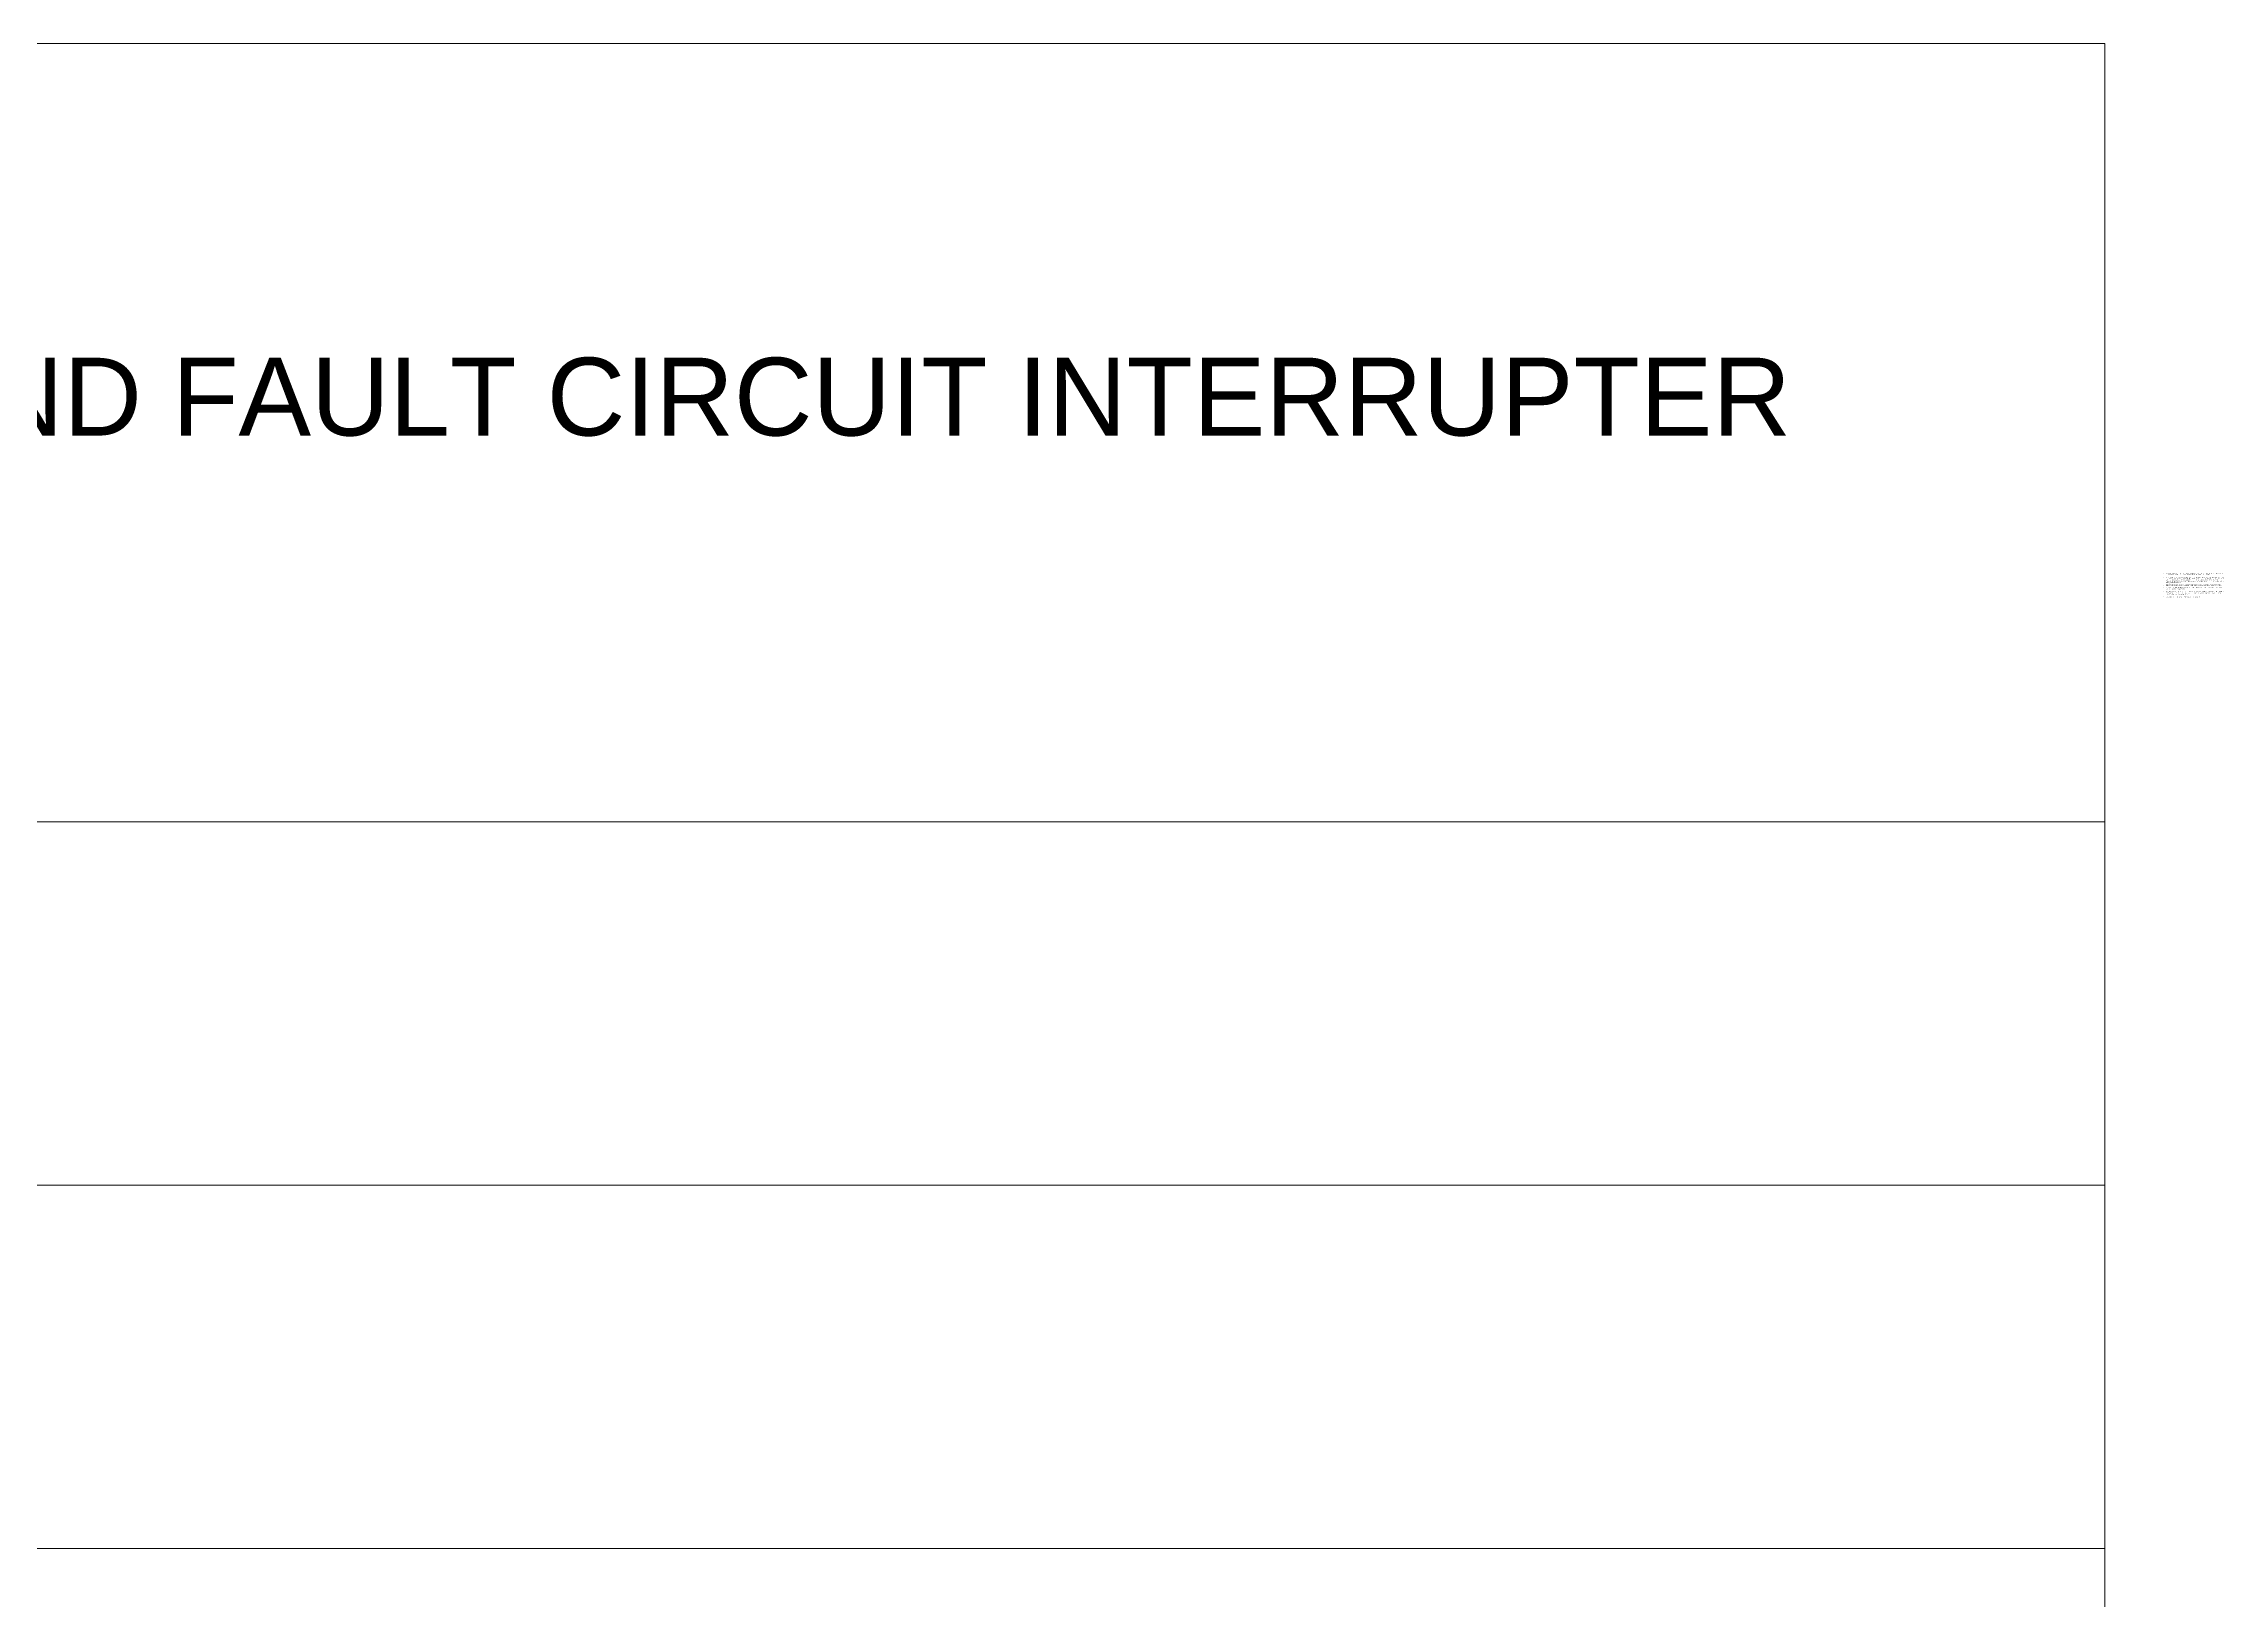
# Model space of a CAD drawing. Header units: inches. Extents: x 1 to 4333, y -575 to 1753.
# Drawn here: x 490.7 to 742.8, y 13.3 to 193.3 of the extents above; entities that cross this region are included whole.
import ezdxf

# ---------------------------------------------------------------- set-up
doc = ezdxf.new("R2010")
doc.units = ezdxf.units.IN
doc.header["$MEASUREMENT"] = 0
doc.layers.add('A-DETL-THIN', color=151, linetype='Continuous', lineweight=9)
doc.layers.add('G-ANNO-TEXT', color=231, linetype='Continuous', lineweight=9)
doc.styles.add('Arial', font='arial.ttf', dxfattribs={"height": 9})
doc.styles.add('Arial_1', font='arial.ttf', dxfattribs={"height": 0.09375})

msp = doc.modelspace()

# ---------------------------------------------------------------- linework, layer by layer
at = {"layer": 'A-DETL-THIN'}
for p, q in [((1.48, 193.26), (728.97, 193.26)), ((728.97, 193.26), (728.97, -526.74)), ((1.48, 103.26), (728.97, 103.26)), ((1.48, 61.26), (728.97, 61.26)), ((1.48, 19.26), (728.97, 19.26))]:
    msp.add_line(p, q, dxfattribs=at)

# ---------------------------------------------------------------- texts
at = {"layer": 'G-ANNO-TEXT', "color": 7, "attachment_point": 1}
for s, insert, char_height, width, style in [('GFCI - GROUND FAULT CIRCUIT INTERRUPTER', (404.95, 156.94), 9, 352.692, 'Arial'), ('•', (735.78, 132.05), 0.0937, 0.303, 'Arial_1'), ('•', (735.78, 131.6), 0.0937, 0.303, 'Arial_1'), ('VOICE LINES SHOULD BE RUN.  THEY DO NOT SHOW TYPE OF OUTLET OR NUMBER OF LINES.  REFER TO ', (736.03, 131.44), 0.0937, 8.3609, 'Arial_1'), ('CONTRACTOR TO PROVIDE POWER AND PLUMBING FOR THE HOOK-UP OF EQUIPMENT SHOWN ON THE ', (736.03, 132.05), 0.0937, 8.2883, 'Arial_1'), ('EQUIPMENT SCHEDULE - SEE MEP DRAWINGS AND COORDINATE WITH TENANT.', (736.03, 131.9), 0.0937, 6.363, 'Arial_1'), ('MEP DRAWINGS AND ARCHITECTURAL DRAWINGS SHOW ONLY LOCATIONS TO WHICH VOICE/DATA AND ', (736.03, 131.6), 0.0937, 8.3072, 'Arial_1'), ('CABLE SHOP DRAWINGS ONLY FOR NUMBER OF LINE AND OUTLET TYPE OF VOICE/DATA AND VOICE ', (736.03, 131.29), 0.0937, 8.02, 'Arial_1'), ('LINES AT EACH LOCATION.  PROVIDE PULL STRINGS AT EACH NEW LOCATION OF VOICE/DATA OUTLETS ', (736.03, 131.14), 0.0937, 8.2725, 'Arial_1'), ('•', (735.78, 130.69), 0.0937, 0.303, 'Arial_1'), ('•', (735.78, 130.39), 0.0937, 0.303, 'Arial_1'), ('•', (735.78, 129.93), 0.0937, 0.303, 'Arial_1'), ('•', (735.78, 129.33), 0.0937, 0.303, 'Arial_1'), ('AS REQUIRED BY VENDOR.', (736.03, 130.99), 0.0937, 2.1431, 'Arial_1'), ('ALL OUTLETS SHALL BE GROUPED TOGETHER AND SHALL NOT BE MORE THAN 5" APART.  OUTLETS ', (736.03, 130.39), 0.0937, 7.9664, 'Arial_1'), ('ANY DISCREPANCIES OR CONFLICTS BETWEEN ENGINEERING DRAWINGS, ARCHITECTURAL DRAWINGS, ', (736.03, 129.93), 0.0937, 8.3293, 'Arial_1'), ('REFER TO ENGINEERING DRAWINGS FOR TYPES, SPECIFICATIONS AND CIRCUITING INFORMATION.', (736.03, 130.69), 0.0937, 7.8622, 'Arial_1'), ('SHALL BE SPACED EQUALLY U.N.O.', (736.03, 130.24), 0.0937, 2.7933, 'Arial_1'), ('MILLWORK AND/OR FIELD CONDITIONS SHALL BE CLARIFIED WITH THE ARCHITECT OR ELECTRICAL ', (736.03, 129.78), 0.0937, 7.919, 'Arial_1'), ('ENGINEER PRIOR TO BEGINNING WORK.', (736.03, 129.63), 0.0937, 3.2004, 'Arial_1'), ('SEE SHEET A0004 FOR TYPICAL MOUNTING HEIGHT DIAGRAM.', (736.03, 129.33), 0.0937, 4.9111, 'Arial_1')]:
    msp.add_mtext(s, dxfattribs=dict(at, insert=insert, char_height=char_height, width=width, style=style))

doc.saveas('drawing.dxf')
